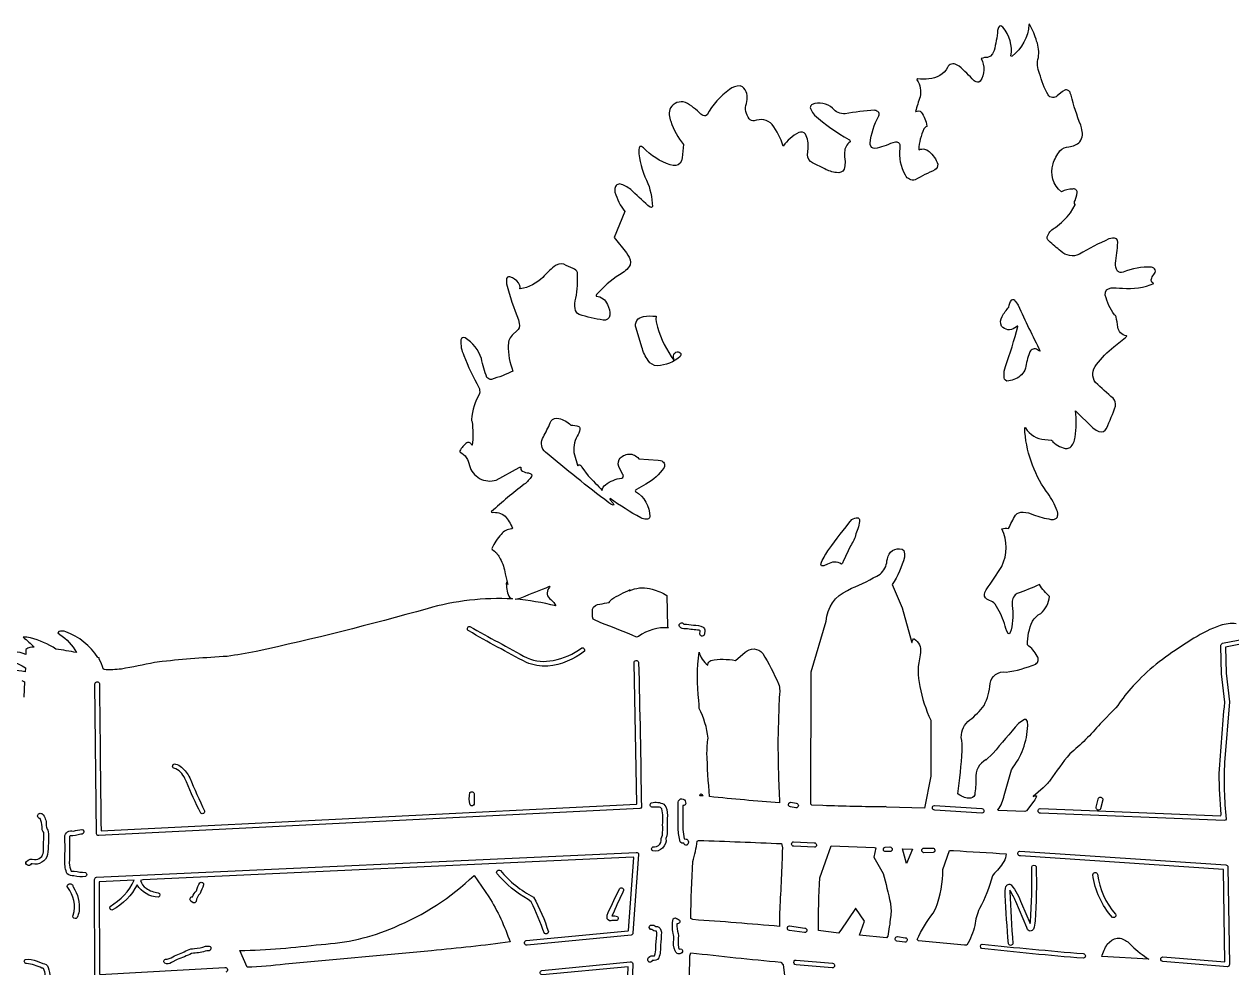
# Model space of a CAD drawing. Extents: x 0.8 to 37.1, y 0.9 to 38.3.
# Drawn here: x 15.18 to 26.97, y 9.7 to 18.91 of the extents above; entities that cross this region are included whole.
import ezdxf

# ---------------------------------------------------------------- set-up
doc = ezdxf.new("R2010")
doc.units = 0
doc.linetypes.add('0', pattern=[0])
doc.layers.add('1', color=7, linetype='0')

msp = doc.modelspace()

# ---------------------------------------------------------------- linework, layer by layer
at = {"layer": '1'}
for points in [[(27.017654, 13.058993, 0.118854), (26.860607, 13.039925, 0.069253), (26.604347, 12.916336), (26.453682, 12.819061, 0.07064), (25.986225, 12.425406, 0.029363), (25.842842, 12.236359), (25.687538, 12.081863, -0.048097), (25.390785, 11.787857, 0.02253), (25.201195, 11.530501, -0.043945), (25.130287, 11.454819), (25.035149, 11.370895, -0.198007), (25.066277, 11.377975, -0.123026), (25.042213, 11.326721), (24.96949, 11.231873), (24.953835, 11.225784), (24.69355, 11.23468), (24.690056, 11.242416, 0.127227), (24.749901, 11.38208), (24.822044, 11.633301, 0.157783), (24.98185, 12.06517), (24.978798, 12.104065), (24.967232, 12.122772), (24.948311, 12.123993, 0.055426), (24.891474, 12.083289, 0.007711), (24.641167, 11.791733), (24.571754, 11.725204), (24.575493, 11.731155, 0.311749), (24.476013, 11.546227, -0.038367), (24.463232, 11.38796, -0.376693), (24.406071, 11.353526, -0.157589), (24.299583, 11.397034, 0.022123), (24.34042, 11.81915, 0.045329), (24.332685, 11.949066, -0.242173), (24.414436, 12.1194, 0.075369), (24.554665, 12.260712, 0.108492), (24.613274, 12.473931, -0.417063), (24.769569, 12.586273, 0.068245), (25.059639, 12.66539, 0.438554), (25.073275, 12.741716, 0.119223), (24.977715, 12.85202, -0.106447), (25.02726, 13.08222, -0.15785), (25.109444, 13.157867, 0.178475), (25.19384, 13.324326, -0.055992), (25.094597, 13.440613, -0.01849), (24.87899, 13.353363), (24.859505, 13.341187, 0.235138), (24.830223, 13.237), (24.831337, 13.208344, -0.113792), (24.809441, 12.971985), (24.799721, 12.959778), (24.790184, 12.963226, -0.070451), (24.753225, 13.060562, 0.075057), (24.661682, 13.250577, 0.115602), (24.609291, 13.286087), (24.582222, 13.299225, -0.395163), (24.563494, 13.363057), (24.568293, 13.377283), (24.574678, 13.39087, 0.022222), (24.727104, 13.618755, 0.234324), (24.729668, 13.985382, -0.172322), (24.794609, 13.988876, -0.034036), (24.861475, 14.119901, -0.249138), (24.936144, 14.148087, -0.117638), (25.037842, 14.122839, 0.04457), (25.207222, 14.077988), (25.234184, 14.078339, 0.434515), (25.273611, 14.12134, 0.167662), (25.259562, 14.183312, 0.069523), (25.162184, 14.353301, -0.141894), (24.951576, 14.969818), (24.954292, 14.974823), (24.960136, 14.97113, 0.240677), (25.14666, 14.8573), (25.212791, 14.851532, -0.266429), (25.227249, 14.835853, 0.179131), (25.367317, 14.768982), (25.395622, 14.779449, 0.18716), (25.443018, 14.881636, 0.076444), (25.446114, 15.136658), (25.616508, 14.97348), (25.648613, 14.948914), (25.676125, 14.935379, 0.388503), (25.750969, 14.966965, 0.021569), (25.837551, 15.18509, 0.226209), (25.816061, 15.260547, -0.019347), (25.643623, 15.414291, -0.362266), (25.654085, 15.589068, -0.079308), (25.821587, 15.761719), (25.937294, 15.854034), (25.946053, 15.863098), (25.947868, 15.868515), (25.943977, 15.871735, -0.353824), (25.86195, 15.956146, -0.00867), (25.84551, 16.056129, 0.163229), (25.827034, 16.076569, -0.089459), (25.738823, 16.26825), (25.739265, 16.297943), (25.74958, 16.31842, -0.198719), (25.843721, 16.338837), (25.87565, 16.337614), (25.907589, 16.336649, 0.127981), (26.212975, 16.382477, -0.485246), (26.191416, 16.433987, -0.079006), (26.219322, 16.479034, 0.380236), (26.21994, 16.525322, 0.139773), (26.189642, 16.540913, 0.10765), (25.912178, 16.493042, -0.299067), (25.856012, 16.503006, -0.143092), (25.838438, 16.579018, 0.011923), (25.861366, 16.781708), (25.857445, 16.803894), (25.847176, 16.817978, 0.199911), (25.773636, 16.816599, 0.029406), (25.48555, 16.667173, -0.317955), (25.304722, 16.699154, -0.020209), (25.185951, 16.797226, -0.354799), (25.176117, 16.852066, -0.167847), (25.252031, 16.928972, 0.069903), (25.398338, 17.072968), (25.442863, 17.151169), (25.443602, 17.153236, -0.341052), (25.444069, 17.1922), (25.461693, 17.248428), (25.463676, 17.272003, 0.491961), (25.419512, 17.304218, 0.123603), (25.310936, 17.277145, -0.314259), (25.228634, 17.550436, -0.093157), (25.295677, 17.676947, -0.195627), (25.383543, 17.717455, 0.142022), (25.491371, 17.764801, 0.235471), (25.505257, 17.900818), (25.498253, 17.927628, -0.031198), (25.405495, 18.219757), (25.397026, 18.241089, 0.459675), (25.342934, 18.269775), (25.321632, 18.258209), (25.268913, 18.214172, -0.454712), (25.179098, 18.223486, -0.059618), (25.097343, 18.433884, -0.177352), (25.08482, 18.587757, 0.135923), (25.068323, 18.748133, 0.052004), (25.002892, 18.909195), (24.996864, 18.914917), (24.993019, 18.910095, -0.21598), (24.827843, 18.601395), (24.820381, 18.59903), (24.817497, 18.604767, 0.220928), (24.738396, 18.884552), (24.718864, 18.898926), (24.704689, 18.896698), (24.694649, 18.880722), (24.687569, 18.853882, -0.040017), (24.653252, 18.656555), (24.638084, 18.624481), (24.617287, 18.601532), (24.589653, 18.590576, 0.118419), (24.527977, 18.57785, -0.264231), (24.517693, 18.358002), (24.502617, 18.348328, -0.168351), (24.457716, 18.362722, 0.021714), (24.311699, 18.503937), (24.286339, 18.519104, 0.41307), (24.198524, 18.492981, -0.269614), (24.016878, 18.380289, -0.02498), (23.906975, 18.379395), (23.899544, 18.375824), (23.899117, 18.369537, -0.212403), (23.930031, 18.205414, 0.017544), (23.88607, 18.063293), (23.888405, 18.060516, -0.327569), (23.942347, 18.056385, -0.100498), (23.996971, 17.919922), (23.99514, 17.915375, 0.140399), (23.966043, 17.89172, 0.087258), (23.916847, 17.690186), (23.921028, 17.687881, -0.318202), (24.01775, 17.670261, -0.14751), (24.102442, 17.546833, -0.287214), (24.074327, 17.491289, 0.018874), (23.882444, 17.395443, -0.379932), (23.788872, 17.438467, -0.168696), (23.736748, 17.703491), (23.736183, 17.729034, 0.47538), (23.691574, 17.761028), (23.677479, 17.759977), (23.663687, 17.756889, -0.052732), (23.487251, 17.699188, -0.364566), (23.443657, 17.737913), (23.441864, 17.74884, -0.096074), (23.52607, 18.018951, 0.407614), (23.517397, 18.06204, 0.117429), (23.483839, 18.073877, 0.037822), (23.19916, 18.038265, -0.242681), (23.076433, 18.093952, 0.295011), (22.877663, 18.129669, 0.490371), (22.866261, 18.078255, 0.078762), (22.899157, 18.027225, 0.053754), (23.234673, 17.786667, -0.409351), (23.247643, 17.764603, 0.252728), (23.193201, 17.663774, 0.081638), (23.197945, 17.57254), (23.19706, 17.529709), (23.188499, 17.498566, -0.360834), (23.113676, 17.464876, -0.089121), (22.999062, 17.500214), (22.879036, 17.561127, -0.296199), (22.832314, 17.639496), (22.836723, 17.701355, 0.153085), (22.810791, 17.840261, 0.321901), (22.745508, 17.856693, 0.108093), (22.592323, 17.724503, 0.090585), (22.486521, 17.935419, 0.303462), (22.311712, 17.969952, -0.302635), (22.262348, 17.990644, -0.250337), (22.23391, 18.139496), (22.237907, 18.159851, 0.295459), (22.196114, 18.302246), (22.172829, 18.311951, 0.192809), (22.070669, 18.276735, 0.116581), (21.851219, 18.029785), (21.836403, 18.018967, -0.16138), (21.790098, 18.035126, 0.086714), (21.639109, 18.149723, 0.352049), (21.492914, 18.095917, 0.196972), (21.495884, 17.966051, 0.08706), (21.621513, 17.7388), (21.605919, 17.609482), (21.60038, 17.57962, -0.380673), (21.52079, 17.535095), (21.490456, 17.540131, -0.124164), (21.229179, 17.708313), (21.20948, 17.719604), (21.195549, 17.718811), (21.186867, 17.707672), (21.182808, 17.687897, 0.103492), (21.260752, 17.389774, -0.096915), (21.31646, 17.133789), (21.309074, 17.123734), (21.294044, 17.127396), (21.272562, 17.142214, -0.002183), (21.104836, 17.299309, 0.106095), (21.000301, 17.353941, 0.432252), (20.949059, 17.29985), (20.951027, 17.274719, 0.09727), (21.048195, 17.0849), (20.942421, 16.831863), (21.062675, 16.680206, -0.162263), (21.103996, 16.588654), (21.099052, 16.564194, -0.156165), (20.994579, 16.4666, 0.073253), (20.771309, 16.273071), (20.766716, 16.264221), (20.768745, 16.259338, -0.273351), (20.877842, 16.176994, -0.127391), (20.901581, 16.07089, -0.400645), (20.835854, 16.023926, -0.036872), (20.602308, 16.078669, -0.295464), (20.563086, 16.136522, -0.122593), (20.569708, 16.237684, 0.06033), (20.584488, 16.488503, 0.259472), (20.544024, 16.527872, -0.00279), (20.452391, 16.569361, 0.28233), (20.357607, 16.546629, 0.060365), (20.24654, 16.441002, -0.146888), (20.027077, 16.328186), (20.024055, 16.331024, 0.244982), (20.008299, 16.389299, 0.180961), (19.924782, 16.446869, 0.578112), (19.892838, 16.418873, 0.050584), (19.893379, 16.377672, 0.03546), (20.009026, 16.025696), (20.017021, 15.992645, -0.279507), (19.990013, 15.914978), (19.958534, 15.88739, 0.225206), (19.909988, 15.779245, 0.109556), (19.955727, 15.526199, -0.037395), (19.74531, 15.444709, -0.250971), (19.700825, 15.464908, -0.040768), (19.647337, 15.648702, 0.185553), (19.487831, 15.849487, 0.534215), (19.447014, 15.83194, 0.135322), (19.475668, 15.679861, 0.037329), (19.623116, 15.365568, -0.117134), (19.630211, 15.308868, 0.109317), (19.549112, 15.053839), (19.551729, 15.042201), (19.55636, 15.031208, -0.056531), (19.557915, 14.801361), (19.555153, 14.801483, 0.435138), (19.503792, 14.826553, 0.08745), (19.436821, 14.746552), (19.436317, 14.740387), (19.439735, 14.735901, -0.232519), (19.529844, 14.605736, 0.424776), (19.79203, 14.461426), (20.01545, 14.583191, -0.303568), (20.03373, 14.587036, 0.432224), (20.050016, 14.548007, 0.118902), (20.108269, 14.531815), (20.129051, 14.524261), (20.13839, 14.512955), (20.137413, 14.498154, -0.086974), (20.066206, 14.420234, 0.023459), (19.744774, 14.153748), (19.744164, 14.148087), (19.751106, 14.145981, -0.197312), (19.8787, 14.109665, -0.090872), (19.949516, 13.993225), (19.948128, 13.987137), (19.942253, 13.984222, 0.21384), (19.8391, 13.931278, 0.081612), (19.750496, 13.794098), (19.750816, 13.785278), (19.76302, 13.776134, -0.135822), (19.831165, 13.693867, -0.086477), (19.879829, 13.546417), (19.904594, 13.441315), (19.894279, 13.464249), (19.891167, 13.468018, 0.118465), (19.915714, 13.326874, 0.185082), (19.951714, 13.300385, 0.082497), (19.117836, 13.205581, -0.015502), (17.447006, 12.787416, -0.013978), (17.164558, 12.739594, 0.010603), (16.532082, 12.689981), (16.455452, 12.680923, -0.014005), (16.13294, 12.61622, -0.047175), (15.96331, 12.610397), (15.954613, 12.617264, 0.055393), (15.915565, 12.711609), (15.916649, 12.726105), (15.903725, 12.729736, 0.156923), (15.589775, 12.980621, 0.172017), (15.521996, 12.982452), (15.512505, 12.970734), (15.530785, 12.954163, -0.120459), (15.693626, 12.777252, 0.00401), (15.493828, 12.81131, 0.08038), (15.244106, 12.922173, 0.059479), (15.174126, 12.926361, -0.030774), (15.279854, 12.830902, 0.18132), (15.201042, 12.807953), (15.200111, 12.758835, 0.143236), (14.966211, 12.779295, 0.195959)], [(14.919472, 12.737381, -0.090099), (15.194649, 12.626984), (15.192787, 12.590027), (15.191475, 12.587479, 0.130709), (14.944878, 12.586258)], [(15.874123, 9.604767), (15.870277, 10.56015, -0.350053), (15.887886, 10.582047), (21.158943, 10.825653, -0.392865), (21.182503, 10.806), (21.127083, 10.038132, -0.319808), (21.110832, 10.017685), (20.094215, 9.91983, -0.961962), (20.085518, 9.963987), (21.080513, 10.059601), (21.083611, 10.06105), (21.135689, 10.776871), (21.130379, 10.779282), (16.34063, 10.558243), (16.319801, 10.552216, 0.20853), (16.374641, 10.476055, 0.144691), (16.492741, 10.43186, -0.694218), (16.493172, 10.389647, -0.262765), (16.286003, 10.50946, -0.151899), (16.044802, 10.262778, -0.67207), (16.022362, 10.297897, 0.154199), (16.257133, 10.554382), (15.915794, 10.53862), (15.918694, 9.633987)], [(15.922417, 9.632751), (17.142418, 9.700516, -0.981182), (17.150764, 9.656143)]]:
    msp.add_lwpolyline(points, format="xyb", dxfattribs=at)
for points in [[(24.731758, 16.059509, -0.06792), (24.797829, 16.151154, -0.151373), (24.825405, 16.223598, -0.470993), (24.856665, 16.2129, -0.06459), (24.886705, 16.169397, 0.007404), (25.103737, 15.719971, -0.0776), (25.067255, 15.739577, 0.451151), (24.997292, 15.704254, 0.039312), (24.958754, 15.553908), (24.952229, 15.535996, -0.209134), (24.846109, 15.443602, -0.091936), (24.778353, 15.429327, -0.406331), (24.750147, 15.476558, -0.08511), (24.762886, 15.570435, 0.021933), (24.884209, 15.961578), (24.883568, 15.96582), (24.881233, 15.966553), (24.855461, 15.948334, -0.406044), (24.725441, 15.965393, -0.256412)], [(21.22921, 16.058136, -0.081803), (21.352028, 16.06131, 0.108027), (21.366581, 15.954352, 0.087033), (21.526726, 15.63324, -0.075284), (21.525349, 15.688704, -0.605238), (21.593882, 15.69738, -0.311044), (21.588091, 15.66992, -0.169299), (21.364656, 15.577615, -0.250583), (21.275158, 15.629641, -0.096681), (21.213646, 15.760986), (21.157082, 15.94696, -0.498112)], [(20.261192, 14.898895, 0.020319), (20.327898, 15.039309, -0.329884), (20.401876, 15.063967, -0.148053), (20.519157, 14.99881, -0.116308), (20.598104, 14.983703, -0.32254), (20.607222, 14.955317, -0.13325), (20.581221, 14.890999, 0.177011), (20.555046, 14.708282), (20.58654, 14.60614), (20.588585, 14.60199, -0.54348), (20.608442, 14.609419, -0.116912), (20.62925, 14.58905), (20.690025, 14.503143, -0.006799), (20.827217, 14.360626, -0.2654), (20.858206, 14.415282, -0.150639), (21.017017, 14.479246, 0.512809), (21.028374, 14.517471), (20.999397, 14.57193, -0.272066), (20.993736, 14.663247, -0.511957), (21.184151, 14.670486), (21.372322, 14.656769), (21.397087, 14.651703, -0.503912), (21.43083, 14.584696, -0.119226), (21.254082, 14.421509), (21.163002, 14.36908, 0.442422), (21.150257, 14.350429, -0.273961), (21.290398, 14.104675, -0.450426), (21.256605, 14.078608, -0.115402), (21.203072, 14.092377, -0.023547), (20.904091, 14.280777), (20.902367, 14.272919), (20.929619, 14.238373), (20.939903, 14.219757), (20.935127, 14.215332), (20.912334, 14.227432), (20.890207, 14.240719, -0.01186), (20.271524, 14.735721, -0.338466), (20.244932, 14.866943), (20.252138, 14.883389)], [(23.040306, 13.784454, -0.019242), (23.26545, 14.0755, -0.123175), (23.320112, 14.094301, -0.269153), (23.339109, 14.076584, -0.100135), (23.30265, 13.936295, -0.117973), (23.250557, 13.820923), (23.179512, 13.666229, -0.244228), (23.161949, 13.641159, 0.293302), (23.026344, 13.639679), (22.989983, 13.624298), (22.968422, 13.623199), (22.961662, 13.6362), (22.967598, 13.661087, -0.045146)], [(22.863136, 11.296173), (22.867989, 12.587357), (23.011864, 13.085098, -0.275469), (23.221199, 13.384201), (23.261711, 13.405487, 0.038427), (23.540033, 13.544182, 0.209057), (23.60673, 13.672807), (23.611303, 13.693968, -0.458028), (23.753822, 13.786377), (23.770271, 13.773163, -0.138967), (23.777899, 13.709738, -0.074129), (23.658211, 13.44043), (23.754784, 13.215485), (23.847389, 12.885422), (23.850639, 12.876511), (23.852562, 12.874023, -0.140749), (23.865364, 12.91037), (23.872566, 12.910995, -0.314098), (23.933784, 12.776245), (23.931313, 12.755005, 0.11689), (23.927378, 12.445624, 0.061974), (24.034462, 12.116486), (24.035332, 11.570419), (23.972954, 11.25798), (23.604256, 11.2686), (23.58947, 11.273727), (23.588158, 11.269531, -0.006607), (22.979568, 11.282145), (22.872169, 11.287827)], [(20.04241, 13.315153, -0.004884), (20.312294, 13.424225), (20.31472, 13.421661), (20.311836, 13.415085), (20.305717, 13.404999, 0.470689), (20.324429, 13.296204, -0.107643), (20.374672, 13.232422, 0.03993), (19.975716, 13.298721, 0.062869)], [(21.091362, 13.381607), (21.116657, 13.39103, -0.165927), (21.31423, 13.395383, -0.07639), (21.458626, 13.334564), (21.463341, 13.028229), (21.474724, 13.018875, 0.173755), (21.181358, 12.935425), (21.160942, 12.928375, 0.0118), (20.812996, 13.068802), (20.736916, 13.102417, -0.082176), (20.732391, 13.200449, -0.329831), (20.803268, 13.250339, -0.003084), (20.895531, 13.267288, -0.113532), (20.919979, 13.297868, -0.03619), (21.100471, 13.390656), (21.089897, 13.382401)], [(19.524864, 12.988448, -0.865843), (19.534264, 13.032335, 0.005027), (20.095041, 12.724606, 0.163335), (20.347952, 12.701204, 0.112202), (20.627394, 12.822334, -0.641246), (20.653114, 12.7901, -0.144603), (20.295307, 12.644664, -0.110626), (20.086266, 12.67981, -0.010333)], [(21.579994, 13.030548, -0.971848), (21.625069, 13.054199, -0.058418), (21.717857, 13.044708, -0.14425), (21.812508, 13.026275, -0.274264), (21.827339, 12.988708), (21.825066, 12.960388, -0.97584), (21.780111, 12.957932), (21.78231, 12.989105), (21.778404, 12.992609), (21.773888, 12.995282, -0.02007), (21.642632, 13.010101, -0.284957)], [(25.105934, 11.207962, -0.985858), (25.102776, 11.252963), (26.867775, 11.181305), (26.870522, 11.194184, -0.020814), (26.850929, 11.594452, -0.004695), (26.904852, 12.291944), (26.874016, 12.570862), (26.867973, 12.840225, -0.371842), (26.882378, 12.867767), (27.189903, 12.928894, -0.984071), (27.206993, 12.886839), (26.913231, 12.828323), (26.918724, 12.57634), (26.949883, 12.295441), (26.902245, 11.704071, 0.034793), (26.918024, 11.151349, -0.284198), (26.899742, 11.135405)], [(21.859566, 12.659348, -0.270081), (21.888638, 12.700447, -0.095993), (22.127586, 12.699951), (22.221046, 12.780182, -0.432085), (22.394051, 12.769348, -0.027917), (22.54846, 12.471298, -0.131789), (22.553993, 12.34375), (22.541756, 11.903305, 0.010142), (22.558525, 11.309006, -0.005333), (21.874886, 11.369781, -0.013534), (21.84939, 11.79902, -0.029936), (21.860588, 11.940872, 0.090115), (21.773094, 12.231415), (21.772224, 12.269623), (21.77021, 12.307785, -0.060231), (21.772362, 12.782227, 0.165746), (21.856394, 12.654591), (21.858925, 12.656339)], [(15.873787, 12.468384, -0.919898), (15.91819, 12.47496, 0.000166), (15.93354, 11.035233), (21.160561, 11.29657), (21.164955, 11.299438), (21.137657, 12.67775, -0.896493), (21.18203, 12.683533, -0.003015), (21.208723, 11.266582, -0.23562), (21.19268, 11.253418), (15.911278, 10.989044, -0.365713), (15.888146, 11.006866)], [(16.645103, 11.647934, -0.954253), (16.660072, 11.688405, -0.167381), (16.719664, 11.65664, -0.096671), (16.799511, 11.554112, 0.016901), (16.944817, 11.230927, -0.740701), (16.907707, 11.209092, -0.02628), (16.768227, 11.515076), (16.75219, 11.547058, 0.209545)], [(19.576256, 11.394516, 0.019673), (19.577532, 11.297826, -0.643017), (19.537498, 11.289291, -0.125752), (19.535641, 11.409147, -0.747867)], [(21.612297, 11.283082), (21.613167, 11.271576), (21.612816, 11.050186, 0.016078), (21.627174, 10.959076), (21.645973, 10.955887), (21.653055, 10.95366), (21.659191, 10.949482, -0.49016), (21.653225, 10.896607, -0.447349), (21.622169, 10.914307, -0.269071), (21.586906, 10.928513, -0.040429), (21.567574, 11.057877, 0.009333), (21.567558, 11.316772, -0.903007), (21.641079, 11.315835, -0.560177)], [(21.81089, 11.376175), (21.779854, 11.379303), (21.783394, 11.392288), (21.78817, 11.398697, -0.255389)], [(25.692558, 11.252258, -0.921182), (25.649742, 11.265579), (25.669456, 11.34523, -0.975114), (25.714409, 11.340088)], [(15.215141, 10.701233, -0.62011), (15.205404, 10.736217, -0.302937), (15.284004, 10.755185, 0.42237), (15.371315, 10.831589, 0.004022), (15.374992, 11.021255, -0.235278), (15.358484, 11.075883, 0.065789), (15.34095, 11.155701, -1.340137), (15.354561, 11.203613), (15.369438, 11.191467, -0.189383), (15.398188, 11.083808, 0.151389), (15.415199, 11.04155), (15.418633, 11.030182, -0.033929), (15.412521, 10.803828, -0.396193), (15.261681, 10.712524), (15.250893, 10.712646, -0.480377)], [(21.449226, 10.962418, -0.509518), (21.321074, 10.838974, -0.887692), (21.337002, 10.879879, 0.284916), (21.400475, 10.92305, -0.112521), (21.41436, 10.994583, 0.050557), (21.415672, 11.095993, 0.087579), (21.408192, 11.251417, 0.282805), (21.375908, 11.267792), (21.319038, 11.266785, -0.831327), (21.308357, 11.309782, -0.174757), (21.42852, 11.296402), (21.449257, 11.270813, -0.111384), (21.461342, 11.156618, -0.007899), (21.459236, 10.987366)], [(22.666588, 11.270203, -1.026733), (22.669121, 11.31546), (22.721092, 11.305191, -0.974595), (22.718376, 11.260131)], [(24.07325, 11.239258, -0.938618), (24.070763, 11.284211), (24.533821, 11.25293, -0.906675), (24.533989, 11.208146)], [(15.5821, 10.876297, 0.02618), (15.578823, 10.97674, -0.48959), (15.663246, 11.033081, -0.030075), (15.74585, 11.049262, -1.042729), (15.736855, 11.002823, -0.084537), (15.631757, 10.987999), (15.627642, 10.98456), (15.625175, 10.979797, -0.022361), (15.622744, 10.722103, 0.092119), (15.641335, 10.642242), (15.672874, 10.642578, 0.04141), (15.781031, 10.629118, -0.586082), (15.78289, 10.589737, -0.100136), (15.668083, 10.597824, -0.234711), (15.6036, 10.614334, -0.11667), (15.581101, 10.740569, 0.001486)], [(22.559364, 10.266678, 0.02289), (22.558357, 10.102692, 0.004423), (21.712564, 10.168567), (21.692024, 10.181063, -0.013575), (21.712837, 10.736071, 0.029306), (21.754234, 10.934067), (21.76803, 10.942899, -0.001979), (22.577751, 10.911542), (22.586388, 10.871277, -0.005281)], [(22.695305, 10.929947), (22.897469, 10.919693, -0.907233), (22.899498, 10.874939), (22.697502, 10.885132, -0.91523)], [(23.479515, 10.780304), (23.568916, 10.620651, -0.012966), (23.640396, 10.329321, -0.081421), (23.64189, 10.193113, -0.021994), (23.613808, 10.006577), (23.601082, 9.98967), (23.338158, 10.015564), (23.386711, 10.152496), (23.302055, 10.278091), (23.301094, 10.278366), (23.156303, 10.065063), (23.134956, 10.037338, -0.007175), (22.937202, 10.06311, -0.015559), (22.952263, 10.577974), (23.063194, 10.890854), (23.485634, 10.87265), (23.499474, 10.871262)], [(23.635872, 10.878052, -1), (23.635872, 10.833038), (23.59565, 10.833023, -0.941917), (23.590172, 10.877686)], [(23.96804, 10.822647, -0.948768), (23.968025, 10.867599), (24.051552, 10.86763, -0.920475), (24.057213, 10.82312)], [(24.255941, 10.842468, -0.004697), (24.769262, 10.811066, -0.186404), (24.746462, 10.735532, -0.063549), (24.642265, 10.60762), (24.635628, 10.595367, -0.062153), (24.50985, 10.276075, 0.077431), (24.463745, 10.111812, -0.07573), (24.387794, 9.918427), (24.363716, 9.919601), (23.914131, 9.960358), (23.902153, 9.974457, -0.061358), (24.058723, 10.230728), (24.084435, 10.280167, 0.093111), (24.151711, 10.659103), (24.216698, 10.843033)], [(24.909279, 10.791168, -0.983801), (24.903831, 10.836244), (26.913857, 10.702789, -0.369427), (26.936409, 10.683868), (26.950005, 9.730682, -0.384114), (26.930046, 9.708176), (26.300652, 9.760208, -0.923129), (26.300819, 9.805086), (26.904671, 9.755219), (26.891991, 10.658936)], [(19.800743, 10.616272, -0.86884), (19.832222, 10.647858, 0.096661), (20.157402, 10.388336, -0.048859), (20.301409, 10.049224, -0.6411), (20.26313, 10.03476, 0.016351), (20.134041, 10.342941), (20.104851, 10.365784, -0.089914)], [(24.768867, 10.492432, -0.495903), (24.8207, 10.508485, -0.070514), (24.921211, 10.325562), (25.004158, 10.130753), (25.007027, 10.145523, 0.022575), (25.020676, 10.685874, -0.688486), (25.062706, 10.687103, -0.026287), (25.053413, 10.156128, -0.062218), (25.03697, 10.075704, -0.714944), (24.976631, 10.082504), (24.972801, 10.090622), (24.863533, 10.34494, 0.044187), (24.806694, 10.455795), (24.806034, 10.443719, 0.010228), (24.835812, 9.932758, -0.749256), (24.792641, 9.933319, -0.004558), (24.759811, 10.407603, -0.058738)], [(25.83741, 10.223221, -0.787625), (25.808496, 10.190385, -0.152285), (25.616423, 10.607794, -0.816923), (25.661644, 10.612305, 0.148306)], [(15.699974, 10.188995, -1.033668), (15.662974, 10.213387, 0.243857), (15.608589, 10.482346, -0.604279), (15.623594, 10.516942, -0.526485), (15.660042, 10.487564, -0.183583), (15.719114, 10.251374, -0.063475)], [(16.811852, 10.349472, -0.786421), (16.825645, 10.391145, -0.07411), (16.86512, 10.451004, -0.067109), (16.89893, 10.529012, -0.669146), (16.935329, 10.507287, -0.004441), (16.900826, 10.42308, 0.186615), (16.862661, 10.345724, -0.385358), (16.833, 10.333969)], [(19.721016, 10.392624, -0.05247), (19.927635, 9.950241, -0.010195), (19.160913, 9.865266), (17.730354, 9.733917, -0.024843), (17.359398, 9.703537), (17.289406, 9.865555, 0.023295), (18.083458, 9.927353, 0.089888), (18.795227, 10.093393, 0.092231), (19.57505, 10.599228)], [(20.921989, 10.204483, -0.176308), (20.975378, 10.19884, -0.803811), (20.953707, 10.160457, 0.118855), (20.910227, 10.155538, -0.417427), (20.873772, 10.190659), (20.876442, 10.210693), (20.885063, 10.236861, -0.003897), (20.997316, 10.473089, -0.739091), (21.034996, 10.452255, 0.009064)], [(21.541283, 10.18544, -0.083493), (21.582584, 10.163597, -0.675093), (21.556328, 10.129167, 0.083402), (21.567953, 10.03229), (21.570509, 10.013663, 0.024415), (21.571205, 9.894867), (21.577888, 9.880554, -1.166377), (21.593445, 9.837498, -0.430103), (21.537979, 9.864267, -0.166964), (21.526096, 9.976197, 0.085612), (21.519814, 10.033893, -0.106517), (21.518499, 10.175003, -0.286404)], [(21.396568, 9.919479, -0.10508), (21.378462, 9.794145, -0.321833), (21.316063, 9.770187, -1.104029), (21.273132, 9.786034, -0.348049), (21.317574, 9.814849), (21.337273, 9.813583, 0.130195), (21.348999, 9.893951, -0.02446), (21.361412, 10.027466), (21.360008, 10.042587), (21.355446, 10.055984, -0.186474), (21.312218, 10.071884, -1.142438), (21.311089, 10.116127, -0.23099), (21.347404, 10.102203, -0.403381), (21.399635, 10.067215), (21.405205, 10.044891, -0.005658)], [(22.654579, 10.062286, -0.923907), (22.655342, 10.107209), (22.803398, 10.086472, -0.979735), (22.802498, 10.041385)], [(16.777962, 9.870438, -0.116392), (16.845154, 9.885706, 0.059764), (16.95435, 9.909478, -0.143374), (16.999611, 9.904747), (17.004101, 9.899869), (17.007072, 9.893944, -0.569947), (16.965797, 9.864974, -0.075453), (16.835171, 9.841279), (16.817856, 9.837398, -0.029736), (16.67614, 9.779007), (16.622459, 9.74855, -0.247179), (16.555262, 9.742922, -0.861841), (16.580513, 9.781996, 0.081765), (16.650291, 9.81604, 0.033215)], [(23.709755, 10.00305), (23.784904, 9.992386, -0.937953), (23.781349, 9.947633), (23.704491, 9.958466, -0.927141)], [(25.52314, 9.836317, -0.903581), (25.52404, 9.791546, -0.009111), (24.531418, 9.887534, -0.655724), (24.53521, 9.929003, 0.004946)], [(25.910408, 9.979263, -0.103502), (25.998234, 9.9124, 0.050709), (26.164238, 9.781448), (25.703056, 9.807266, -0.042431), (25.756783, 9.928543), (25.780617, 9.950165), (25.802834, 9.966461, -0.275653)], [(22.633598, 9.417755, -0.02054), (22.673485, 9.011032, -0.00356), (21.663012, 9.109762), (21.661598, 9.140213, 0.003092), (21.683342, 9.816345), (21.69158, 9.845626, 0.007681), (22.569372, 9.7545), (22.594521, 9.726486)], [(15.206993, 9.739014, -0.764684), (15.194802, 9.780723, -0.153996), (15.308571, 9.762482), (15.364693, 9.739685, -0.376404), (15.416245, 9.700741, -0.172013), (15.424211, 9.506284, 0.034157), (15.414819, 9.396662, -0.322835), (15.324074, 9.306885), (15.276802, 9.305328, -0.095686), (15.223326, 9.293925, -0.905296), (15.232699, 9.339029), (15.247663, 9.342282, -0.146514), (15.312675, 9.350387, 0.310408), (15.368111, 9.396301), (15.371222, 9.426298, -0.033879), (15.389234, 9.562591, 0.137807), (15.372722, 9.69003, 0.223318), (15.355797, 9.695816, 0.089006)], [(21.126762, 9.737625), (21.099327, 8.982925, -0.316233), (21.083656, 8.962311), (20.500832, 8.906296, -1.00728), (20.48777, 8.949935), (21.054863, 9.004272), (21.081169, 9.708878), (20.245247, 9.628006, -0.897241), (20.236961, 9.671967), (21.099617, 9.755875, -0.424339)], [(22.720528, 9.773849), (23.075356, 9.742554, -0.958929), (23.073326, 9.697633), (22.720284, 9.728668, -1.049727)]]:
    msp.add_lwpolyline(points, format="xyb", close=True, dxfattribs=at)
msp.add_lwpolyline([(15.161186, 12.504135), (15.187431, 12.490311), (15.178825, 12.341904)], dxfattribs=at)
msp.add_lwpolyline([(23.854668, 10.856888), (23.79847, 10.718018), (23.758888, 10.860916)], close=True, dxfattribs=at)

doc.saveas('drawing.dxf')
